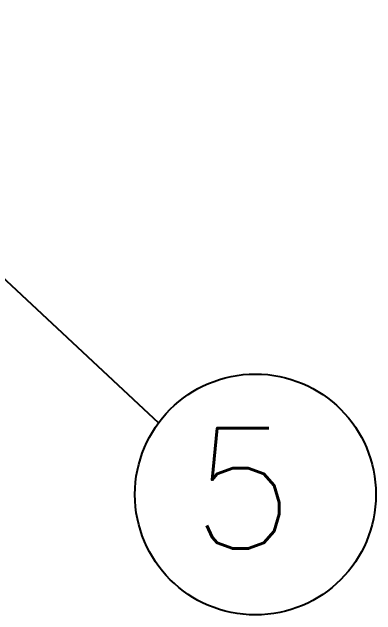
# Model space of a CAD drawing. Extents: x 14808 to 20058, y -13198 to -11680.
# Drawn here: x 19054.28 to 19069.38, y -12682.8 to -12657.78 of the extents above; entities that cross this region are included whole.
import ezdxf

# ---------------------------------------------------------------- set-up
doc = ezdxf.new("R2010")
doc.units = 0
doc.header["$LTSCALE"] = 7
doc.header["$MEASUREMENT"] = 0
doc.layers.get('0').update_dxf_attribs({"color": 2, "linetype": 'CONTINUOUS'})
doc.layers.add('DWG', color=7, linetype='CONTINUOUS')
doc.styles.add('GHS', font='romans', dxfattribs={"bigfont": 'ghs'})
doc.dimstyles.new('STANDARD$7', dxfattribs={"dimtxt": 3.5, "dimasz": 3, "dimexe": 1, "dimexo": 0.0625, "dimgap": 1, "dimtad": 1, "dimdec": 4, "dimzin": 0, "dimdsep": 46, "dimtxsty": 'GHS', "dimcen": 1, "dimclrt": 2, "dimadec": 0, "dimazin": 0, "dimtfac": 1, "dimtdec": 4, "dimtofl": 0, "dimtmove": 0, "dimatfit": 3, "dimfxl": 1, "dimtolj": 1, "dimtzin": 0, "dimarcsym": 0})

msp = doc.modelspace()

# ---------------------------------------------------------------- linework, layer by layer
msp.add_circle((19064.383, -12677.803), 5)

# ---------------------------------------------------------------- texts
at = {"layer": 'DWG', "style": 'GHS'}
msp.add_text('5', height=5, dxfattribs=at).set_placement((19061.728, -12680.046))

# ---------------------------------------------------------------- leaders
msp.add_leader([(19042.07, -12657.779), (19060.365, -12674.826)], dimstyle='STANDARD$7', override={"dimtxt": 3, "dimexo": 0.3, "dimgap": 2, "dimtad": 0, "dimdec": 1, "dimzin": 8, "dimcen": 0, "dimclrd": 2, "dimclre": 2, "dimazin": 2, "dimtp": 0.1, "dimtfac": 0.5, "dimtdec": 1, "dimfxl": 2.5, "dimarcsym": 1})

doc.saveas('drawing.dxf')
